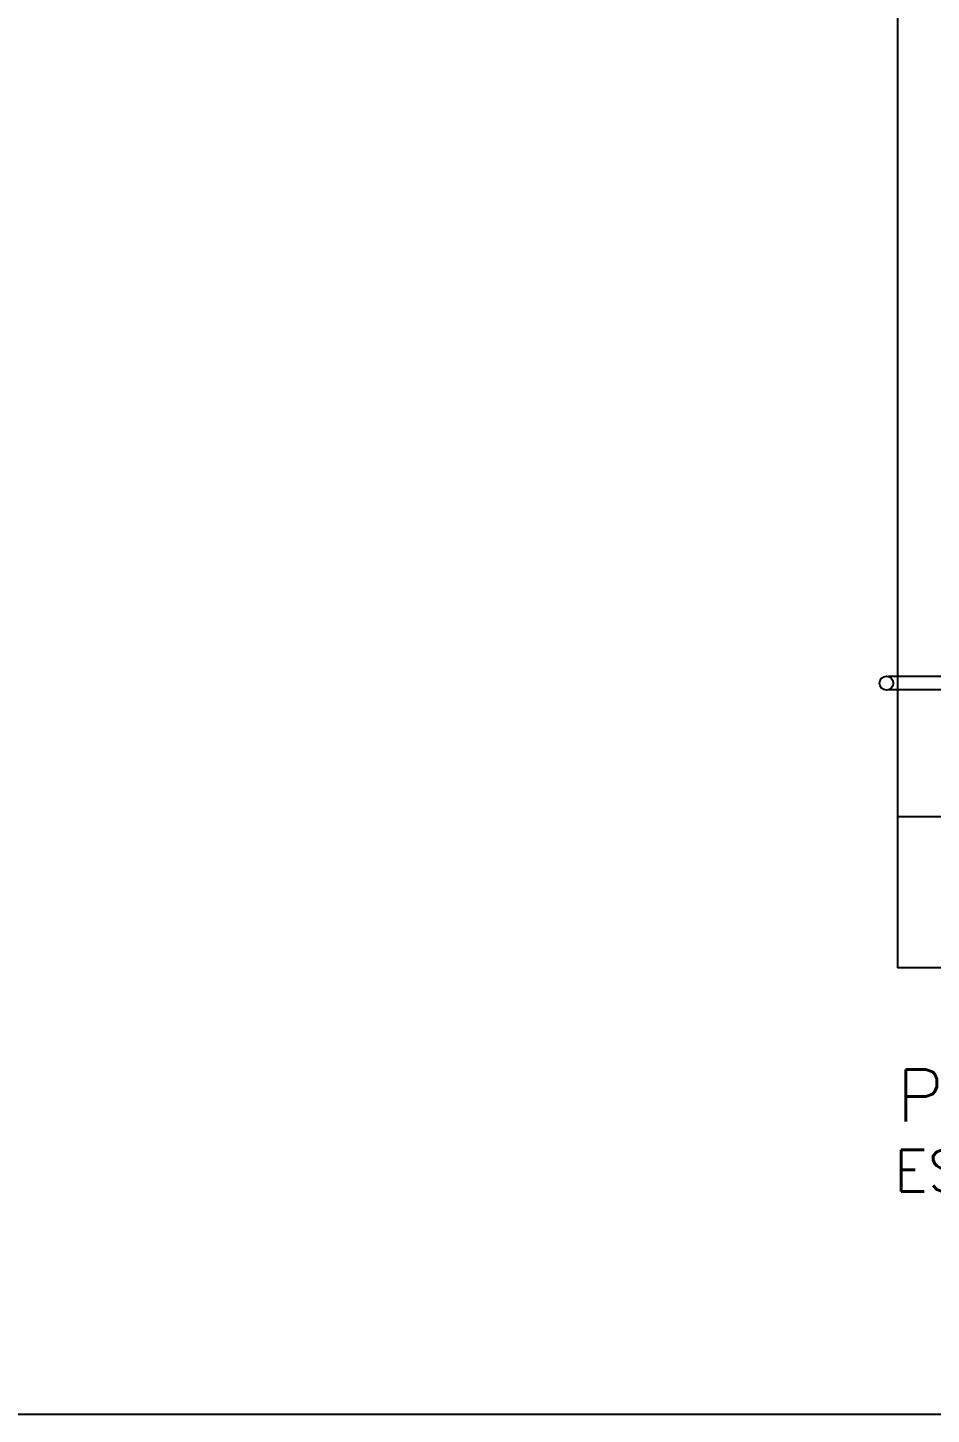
# Model space of a CAD drawing. Header units: metres. Extents: x -367 to 374, y -238 to 224.
# Drawn here: x 245.14 to 249.54, y 210.9 to 217.65 of the extents above; entities that cross this region are included whole.
import ezdxf
from ezdxf.enums import TextEntityAlignment as Align

# ---------------------------------------------------------------- set-up
doc = ezdxf.new("R2010")
doc.units = ezdxf.units.M
for name, color, linetype in [('BASE', 253, 'Continuous'), ('ELE-ALIMENTADORES', 160, 'Continuous'), ('ESCAPAMENTO', 6, 'Continuous'), ('LA_BAU_BASES GERAIS_R00$0$BASE', 253, 'Continuous'), ('VENTILACAO', 5, 'Continuous')]:
    doc.layers.add(name, color=color, linetype=linetype)
doc.styles.add('LA_BAU_BASES GERAIS_R00$0$R60-125-RS', font='romans.shx', dxfattribs={"height": 0.19})
doc.styles.add('LA_BAU_BASES GERAIS_R00$0$R80-100-RS', font='romans.shx', dxfattribs={"height": 0.203})
doc.styles.add('R60-125-RS', font='romans.shx', dxfattribs={"height": 0.19})
doc.styles.get("Standard").update_dxf_attribs({"font": 'romans.shx'})

# ---------------------------------------------------------------- blocks, each defined once
blk = doc.blocks.new('LA_BAU_BASES GERAIS_R00$0$LA_BAU_ALVENARIA TÉRREO_R01')
at = {"layer": 'LA_BAU_BASES GERAIS_R00$0$BASE', "linetype": 'Continuous'}
blk.add_line((244.245, 210.9), (267.6805, 210.9), dxfattribs=at)
blk = doc.blocks.new('LA_BAU_BASES GERAIS_R00')
at = {"layer": 'LA_BAU_BASES GERAIS_R00$0$BASE'}
blk.add_blockref('LA_BAU_BASES GERAIS_R00$0$LA_BAU_ALVENARIA TÉRREO_R01', (0, 0), dxfattribs=at)
at = {"layer": 'LA_BAU_BASES GERAIS_R00$0$BASE', "style": 'LA_BAU_BASES GERAIS_R00$0$R60-125-RS'}
for p in [(242.7816, 218.9192), (358.6366, 192.9642)]:
    blk.add_attdef('S', text='', height=0.19, rotation=90, dxfattribs=at).set_placement(p, align=Align.MIDDLE_CENTER)
at = {"layer": 'LA_BAU_BASES GERAIS_R00$0$BASE', "style": 'LA_BAU_BASES GERAIS_R00$0$R80-100-RS'}
blk.add_attdef('ACESSO', text='', height=0.203, dxfattribs=at).set_placement((365.9223, 191.9868), align=Align.TOP_CENTER)
at = {"layer": 'LA_BAU_BASES GERAIS_R00$0$BASE', "style": 'LA_BAU_BASES GERAIS_R00$0$R60-125-RS'}
blk.add_attdef('S', text='', height=0.19, dxfattribs=at).set_placement((266.1142, 180.9134), align=Align.MIDDLE_CENTER)
blk = doc.blocks.new('A$C03920C12')
at = {"layer": 'BASE'}
for p in [(-4.5, 8.78), (-4.5, 8.78), (1.55, -1.88)]:
    blk.add_line(p, (-4.5, -1.88), dxfattribs=at)
at = {"layer": 'BASE', "style": 'R60-125-RS', "text_generation_flag": 4}
blk.add_attdef('D', text='', height=0.19, dxfattribs=at).set_placement((-3.7108, 1.4232), align=Align.MIDDLE_CENTER)

msp = doc.modelspace()

# ---------------------------------------------------------------- linework, layer by layer
at = {"layer": 'ESCAPAMENTO', "color": 8}
for p, q in [((250.1539, 214.4888), (249.3322, 214.4888)), ((250.1539, 214.4253), (249.3326, 214.4253))]:
    msp.add_line(p, q, dxfattribs=at)
msp.add_circle((249.3217, 214.457), 0.0335, dxfattribs=at)
at = {"layer": 'VENTILACAO', "color": 8}
for p, q in [((249.3564, 214.4253), (249.3552, 214.4253)), ((249.625, 213.8071), (249.375, 213.8071))]:
    msp.add_line(p, q, dxfattribs=at)

# ---------------------------------------------------------------- block references
at = {"layer": 'ELE-ALIMENTADORES', "color": 2}
for name, p in [('A$C03920C12', (253.875, 214.9522)), ('LA_BAU_BASES GERAIS_R00', (0, 0))]:
    msp.add_blockref(name, p, dxfattribs=at)

# ---------------------------------------------------------------- texts
at = {"layer": 'ELE-ALIMENTADORES', "color": 6}
msp.add_text('PLANTA DO PAVIMENTO SUPERIOR (ÁREA TÉCNICA)', height=0.253125, dxfattribs=at).set_placement((249.3723, 212.3251))
at = {"layer": 'ELE-ALIMENTADORES', "color": 7}
msp.add_text('ESC. 1:50', height=0.2025, dxfattribs=at).set_placement((249.358, 211.9837))

doc.saveas('drawing.dxf')
